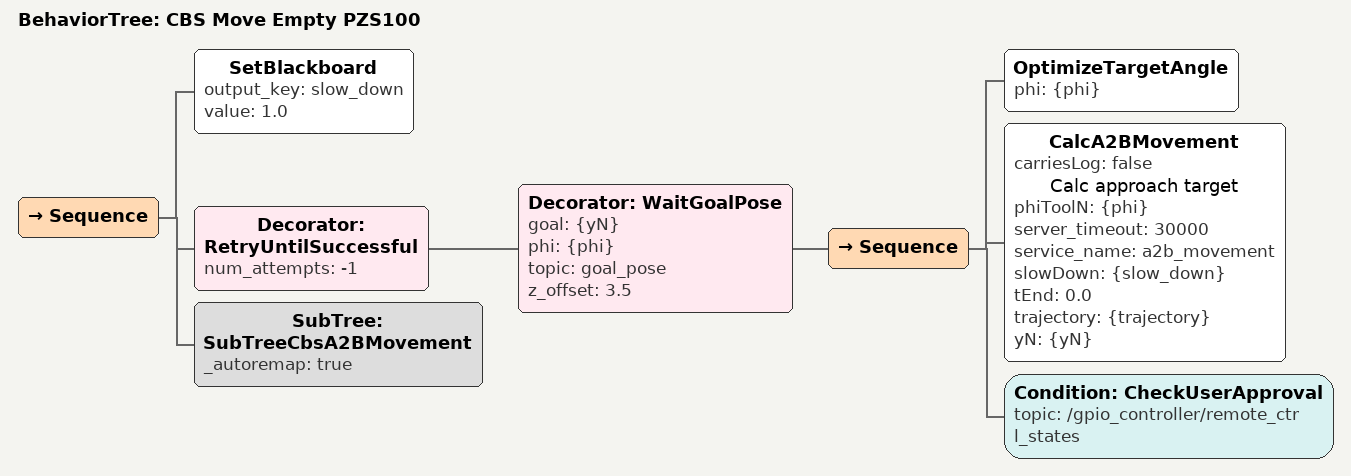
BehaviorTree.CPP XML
<?xml version="1.0"?>
<root main_tree_to_execute="CBS Move Empty PZS100" BTCPP_format="4">
  <include
    path="install/concrete_block_behavior_tree/share/concrete_block_behavior_tree/behavior_trees/cbs_subtree_a2b_movement.xml"/>
  <BehaviorTree ID="CBS Move Empty PZS100">
    <Sequence>
      <SetBlackboard output_key="slow_down" value="1.0"/>
      <Decorator ID="RetryUntilSuccessful" num_attempts="-1">
        <Decorator ID="WaitGoalPose" goal="{yN}" phi="{phi}" topic="goal_pose" z_offset="3.5">
          <Sequence>
            <OptimizeTargetAngle phi="{phi}"/>
            <CalcA2BMovement carriesLog="false"
              name="Calc approach target" phiToolN="{phi}"
              server_timeout="30000" service_name="a2b_movement" slowDown="{slow_down}" tEnd="0.0"
              trajectory="{trajectory}" yN="{yN}"/>
            <Condition ID="CheckUserApproval" topic="/gpio_controller/remote_ctrl_states"/>
          </Sequence>
        </Decorator>
      </Decorator>
      <SubTree ID="SubTreeCbsA2BMovement" _autoremap="true"/>
    </Sequence>
  </BehaviorTree>
</root>
